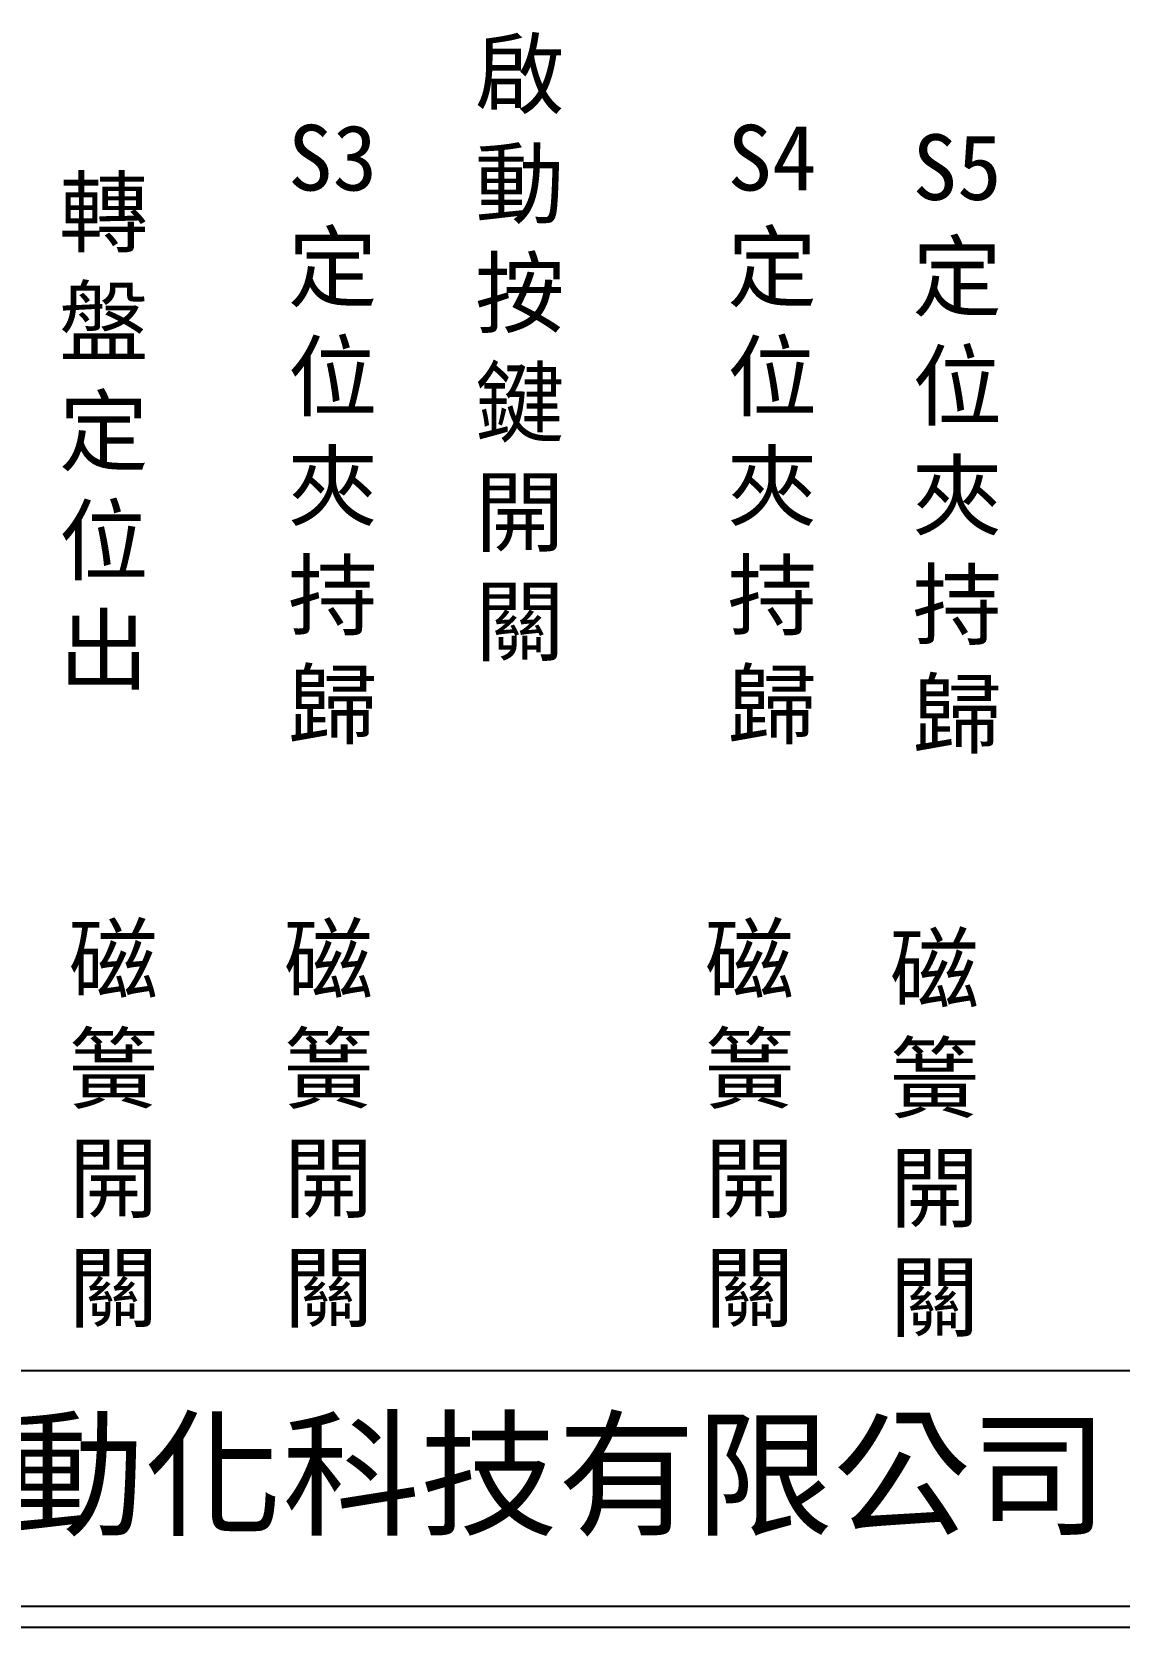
# Model space of a CAD drawing. Extents: x 325 to 612, y 3 to 207.
# Drawn here: x 390 to 454.6, y 3 to 97.8 of the extents above; entities that cross this region are included whole.
import ezdxf

# ---------------------------------------------------------------- set-up
doc = ezdxf.new("R2010")
doc.units = 0
doc.layers.add('圖框層', color=7, linetype='CONTINUOUS')
doc.layers.add('標尺寸層', color=3, linetype='CONTINUOUS')
doc.styles.add('CNS', font='romanc.shx', dxfattribs={"bigfont": 'chineset.shx'})
doc.styles.add('STSL', font='KAIU.TTF')

msp = doc.modelspace()

# ---------------------------------------------------------------- linework, layer by layer
at = {"layer": '圖框層', "color": 7}
for p, q in [((326.569, 18.25), (611.07, 18.25)), ((326.569, 4.25), (611.07, 4.25)), ((325.319, 3), (612.319, 3))]:
    msp.add_line(p, q, dxfattribs=at)

# ---------------------------------------------------------------- texts
at = {"layer": '圖框層', "color": 4, "style": 'STSL'}
msp.add_text('泓陞自動化科技有限公司', height=6, dxfattribs=at).set_placement((363.923, 9.076))
at = {"layer": '標尺寸層', "color": 7, "char_height": 3.9, "width": 4.96081, "style": 'CNS'}
for s, insert, attachment_point in [('{\\fDFKai-SB|b0|i0|c136|p65;啟動按鍵開關}', (416.297, 97.234), 1), ('{\\fDFKai-SB|b0|i0|c136|p65;S3\\P定位夾持歸}', (407.832, 73.868), 5), ('{\\fDFKai-SB|b0|i0|c136|p65;S4\\P定位夾持歸}', (433.959, 73.868), 5), ('{\\fDFKai-SB|b0|i0|c136|p65;S5\\P定位夾持歸}', (444.959, 73.305), 5), ('{\\fDFKai-SB|b0|i0|c136|p65;轉盤定位出}', (394.223, 73.868), 5), ('{\\fDFKai-SB|b0|i0|c136|p65;磁簧開關}', (394.798, 32.72), 5), ('{\\fDFKai-SB|b0|i0|c136|p65;磁簧開關}', (407.586, 32.72), 5), ('{\\fDFKai-SB|b0|i0|c136|p65;磁簧開關}', (432.612, 32.72), 5), ('{\\fDFKai-SB|b0|i0|c136|p65;磁簧開關}', (443.612, 32.157), 5)]:
    msp.add_mtext(s, dxfattribs=dict(at, insert=insert, attachment_point=attachment_point))

doc.saveas('drawing.dxf')
